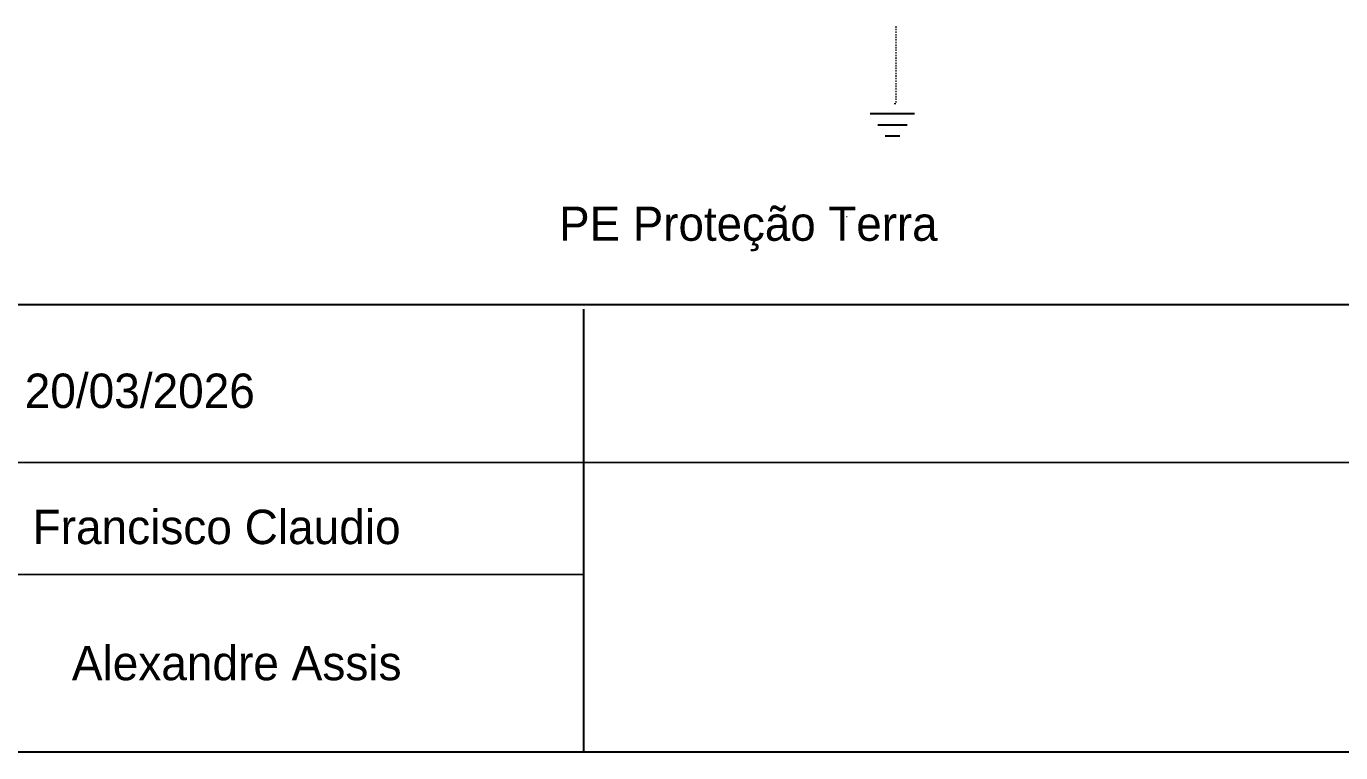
# Model space of a CAD drawing. Extents: x -891 to 6596, y -1 to 298.
# Drawn here: x 1408.2 to 1522.9, y 1 to 64.4 of the extents above; entities that cross this region are included whole.
import ezdxf

# ---------------------------------------------------------------- set-up
doc = ezdxf.new("R2010")
doc.units = 0
doc.header["$MEASUREMENT"] = 0
doc.linetypes.add('HIDDEN2', pattern=[0.1875, 0.125, -0.0625])
doc.layers.add('RED_2.5mm^2', color=1, linetype='Continuous')
doc.layers.add('SYMS', color=7, linetype='Continuous')
doc.styles.add('WD', font='romans.shx')

# ---------------------------------------------------------------- blocks, each defined once
blk = doc.blocks.new('VGND2')
for p, q in [((0.09375, 0), (-0.09375, 0)), ((-0.0625, -0.046875), (0.0625, -0.046875)), ((-0.03125, -0.09375), (0.03125, -0.09375))]:
    blk.add_line(p, q)
at = {"style": 'WD', "flags": 1}
blk.add_attdef('X2TERM01', (0, 0), '', height=0.01, dxfattribs=at)

msp = doc.modelspace()

# ---------------------------------------------------------------- linework, layer by layer
at = {"linetype": 'Continuous'}
for p, q in [((1341.274, 40.128), (1761.113, 40.13)), ((1713.282, 26.373), (1387.467, 26.336)), ((1387.561, 16.598), (1456.841, 16.613))]:
    msp.add_line(p, q, dxfattribs=at)
for p, q in [((1456.846, 1.045), (1456.837, 39.715)), ((1341.115, 1.113), (1761.115, 1.113))]:
    msp.add_line(p, q)
at = {"layer": 'RED_2.5mm^2', "color": 114, "linetype": 'HIDDEN2', "lineweight": 18, "true_color": 0x139b48}
for p, q in [((1484.05, 64.401), (1484.05, 57.652)), ((1484.05, 57.652), (1483.841, 57.652)), ((1479.827, 47.78), (1479.769, 47.779))]:
    msp.add_line(p, q, dxfattribs=at)

# ---------------------------------------------------------------- block references
at = {"layer": 'SYMS', "color": 114, "lineweight": 60, "true_color": 0x139b48, "xscale": 20.49726859426049, "yscale": 20.49726859426049, "zscale": 20.49726859426049}
msp.add_blockref('VGND2', (1483.757, 56.764), dxfattribs=at)

# ---------------------------------------------------------------- texts
for s, p in [('20/03/2026', (1408.066, 31.11)), ('Francisco Claudio', (1408.751, 19.238)), ('Alexandre Assis', (1412.178, 7.366))]:
    msp.add_text(s, height=3).set_placement(p)
at = {"insert": (1454.689, 48.673), "char_height": 2.98105, "attachment_point": 1}
msp.add_mtext_dynamic_manual_height_columns('{\\C114;\\c4758291;PE Proteção Terra}', width=52.65255, gutter_width=14.905, heights=[17.886], dxfattribs=at)

doc.saveas('drawing.dxf')
